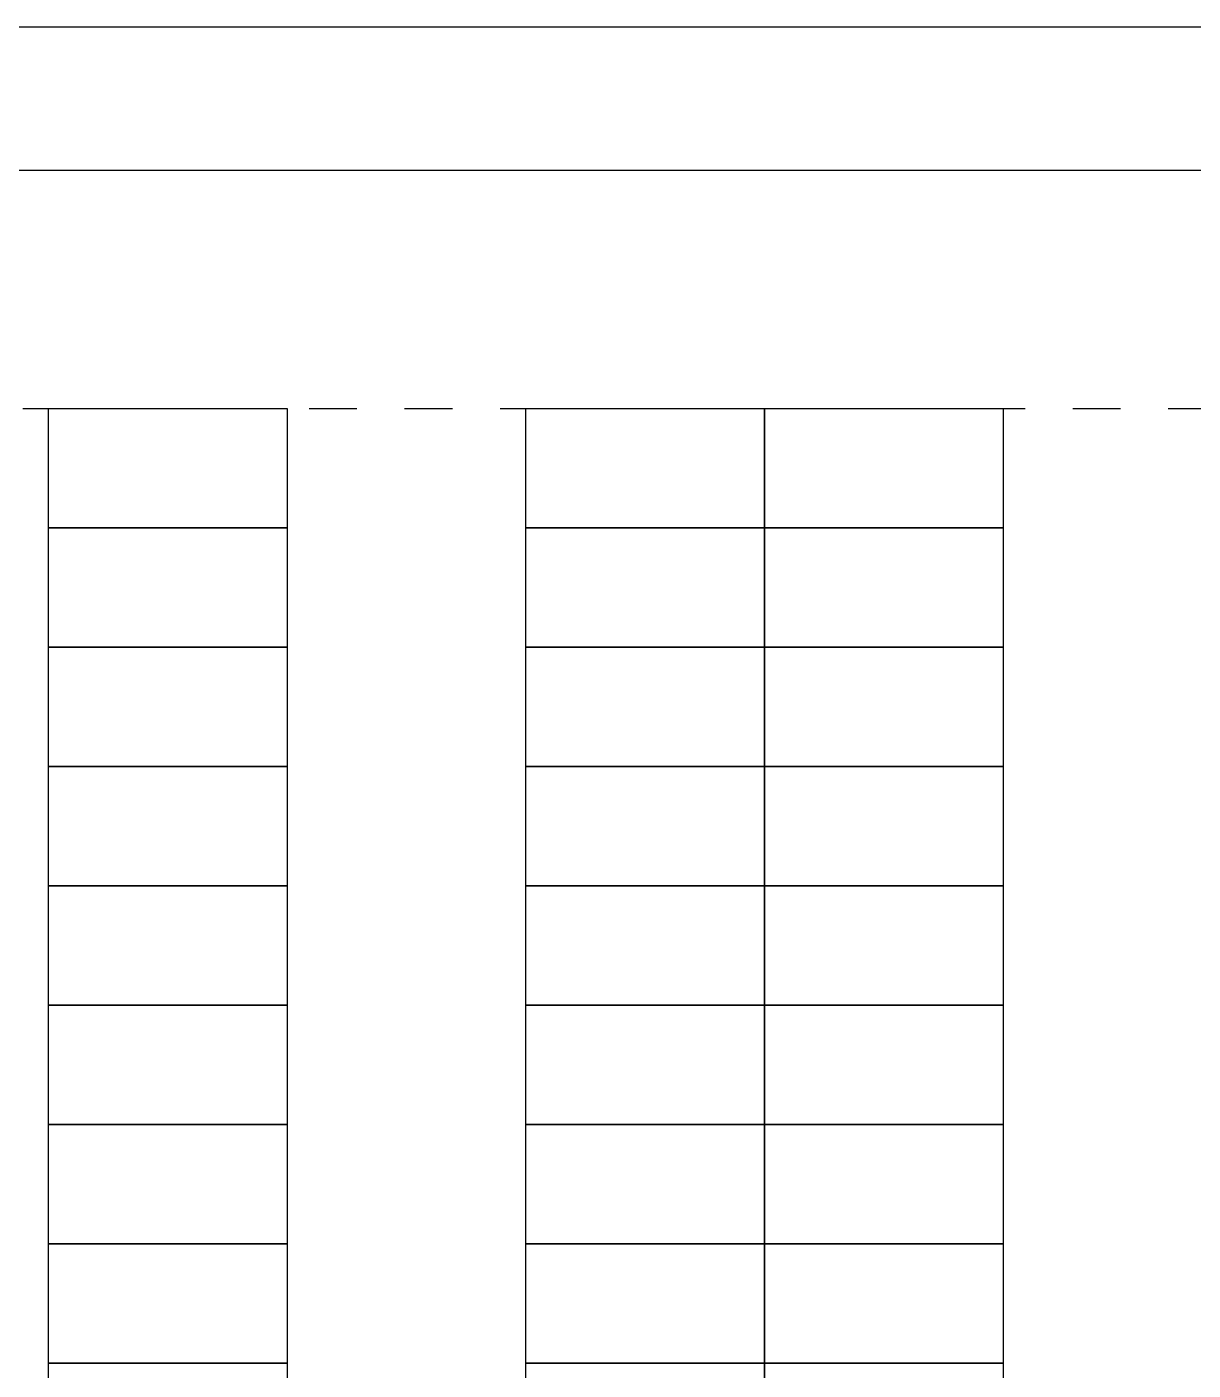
# Model space of a CAD drawing. Header units: millimetres. Extents: x 409504 to 410674, y 7402686 to 14806894.
# Drawn here: x 409820.09 to 409844.53, y 7402901.92 to 7402930.07 of the extents above; entities that cross this region are included whole.
import ezdxf

# ---------------------------------------------------------------- set-up
doc = ezdxf.new("R2010")
doc.units = ezdxf.units.MM
doc.linetypes.add('JIS_02_1.0', pattern=[2, 1, -1])
for name, color, linetype in [('.. Vagas de Garagem', 2, 'Continuous'), ('G_meiofio', 8, 'Continuous'), ('G_quadra', 4, 'Continuous'), ('G_txareasdatas', 1, 'Continuous')]:
    doc.layers.add(name, color=color, linetype=linetype)

msp = doc.modelspace()

# ---------------------------------------------------------------- linework, layer by layer
at = {"layer": '.. Vagas de Garagem'}
for points in [[(409820.547, 7402922.065), (409825.547, 7402922.065), (409825.547, 7402919.565), (409820.547, 7402919.565), (409820.547, 7402922.065)], [(409830.547, 7402922.065), (409835.547, 7402922.065), (409835.547, 7402919.565), (409830.547, 7402919.565), (409830.547, 7402922.065)], [(409835.547, 7402922.065), (409840.547, 7402922.065), (409840.547, 7402919.565), (409835.547, 7402919.565), (409835.547, 7402922.065)], [(409820.547, 7402919.565), (409825.547, 7402919.565), (409825.547, 7402917.065), (409820.547, 7402917.065), (409820.547, 7402919.565)], [(409830.547, 7402919.565), (409835.547, 7402919.565), (409835.547, 7402917.065), (409830.547, 7402917.065), (409830.547, 7402919.565)], [(409835.547, 7402919.565), (409840.547, 7402919.565), (409840.547, 7402917.065), (409835.547, 7402917.065), (409835.547, 7402919.565)], [(409820.547, 7402917.065), (409825.547, 7402917.065), (409825.547, 7402914.565), (409820.547, 7402914.565), (409820.547, 7402917.065)], [(409830.547, 7402917.065), (409835.547, 7402917.065), (409835.547, 7402914.565), (409830.547, 7402914.565), (409830.547, 7402917.065)], [(409835.547, 7402917.065), (409840.547, 7402917.065), (409840.547, 7402914.565), (409835.547, 7402914.565), (409835.547, 7402917.065)], [(409820.547, 7402914.565), (409825.547, 7402914.565), (409825.547, 7402912.065), (409820.547, 7402912.065), (409820.547, 7402914.565)], [(409830.547, 7402914.565), (409835.547, 7402914.565), (409835.547, 7402912.065), (409830.547, 7402912.065), (409830.547, 7402914.565)], [(409835.547, 7402914.565), (409840.547, 7402914.565), (409840.547, 7402912.065), (409835.547, 7402912.065), (409835.547, 7402914.565)], [(409820.547, 7402912.065), (409825.547, 7402912.065), (409825.547, 7402909.565), (409820.547, 7402909.565), (409820.547, 7402912.065)], [(409830.547, 7402912.065), (409835.547, 7402912.065), (409835.547, 7402909.565), (409830.547, 7402909.565), (409830.547, 7402912.065)], [(409835.547, 7402912.065), (409840.547, 7402912.065), (409840.547, 7402909.565), (409835.547, 7402909.565), (409835.547, 7402912.065)], [(409820.547, 7402909.565), (409825.547, 7402909.565), (409825.547, 7402907.065), (409820.547, 7402907.065), (409820.547, 7402909.565)], [(409830.547, 7402909.565), (409835.547, 7402909.565), (409835.547, 7402907.065), (409830.547, 7402907.065), (409830.547, 7402909.565)], [(409835.547, 7402909.565), (409840.547, 7402909.565), (409840.547, 7402907.065), (409835.547, 7402907.065), (409835.547, 7402909.565)], [(409820.547, 7402907.065), (409825.547, 7402907.065), (409825.547, 7402904.565), (409820.547, 7402904.565), (409820.547, 7402907.065)], [(409830.547, 7402907.065), (409835.547, 7402907.065), (409835.547, 7402904.565), (409830.547, 7402904.565), (409830.547, 7402907.065)], [(409835.547, 7402907.065), (409840.547, 7402907.065), (409840.547, 7402904.565), (409835.547, 7402904.565), (409835.547, 7402907.065)], [(409820.547, 7402904.565), (409825.547, 7402904.565), (409825.547, 7402902.065), (409820.547, 7402902.065), (409820.547, 7402904.565)], [(409830.547, 7402904.565), (409835.547, 7402904.565), (409835.547, 7402902.065), (409830.547, 7402902.065), (409830.547, 7402904.565)], [(409835.547, 7402904.565), (409840.547, 7402904.565), (409840.547, 7402902.065), (409835.547, 7402902.065), (409835.547, 7402904.565)], [(409820.547, 7402902.065), (409825.547, 7402902.065), (409825.547, 7402899.565), (409820.547, 7402899.565), (409820.547, 7402902.065)], [(409830.547, 7402902.065), (409835.547, 7402902.065), (409835.547, 7402899.565), (409830.547, 7402899.565), (409830.547, 7402902.065)], [(409835.547, 7402902.065), (409840.547, 7402902.065), (409840.547, 7402899.565), (409835.547, 7402899.565), (409835.547, 7402902.065)]]:
    msp.add_lwpolyline(points, dxfattribs=at)
at = {"layer": 'G_meiofio'}
msp.add_line((409711.959, 7402930.065), (409883.007, 7402930.065), dxfattribs=at)
at = {"layer": 'G_meiofio', "linetype": 'JIS_02_1.0'}
msp.add_lwpolyline([(409804.007, 7402922.065), (409874.007, 7402922.065), (409874.007, 7402806.096), (409804.007, 7402828.48)], close=True, dxfattribs=at)
at = {"layer": 'G_quadra'}
msp.add_lwpolyline([(409711.959, 7402905.901), (409711.959, 7402927.065), (409879.007, 7402927.065), (409879.007, 7402799.247), (409714.331, 7402851.908)], dxfattribs=at)
at = {"layer": 'G_txareasdatas'}
msp.add_lwpolyline([(409801.007, 7402927.065), (409879.007, 7402927.065), (409879.007, 7402799.247), (409801.007, 7402824.19), (409801.007, 7402927.065)], dxfattribs=at)

doc.saveas('drawing.dxf')
